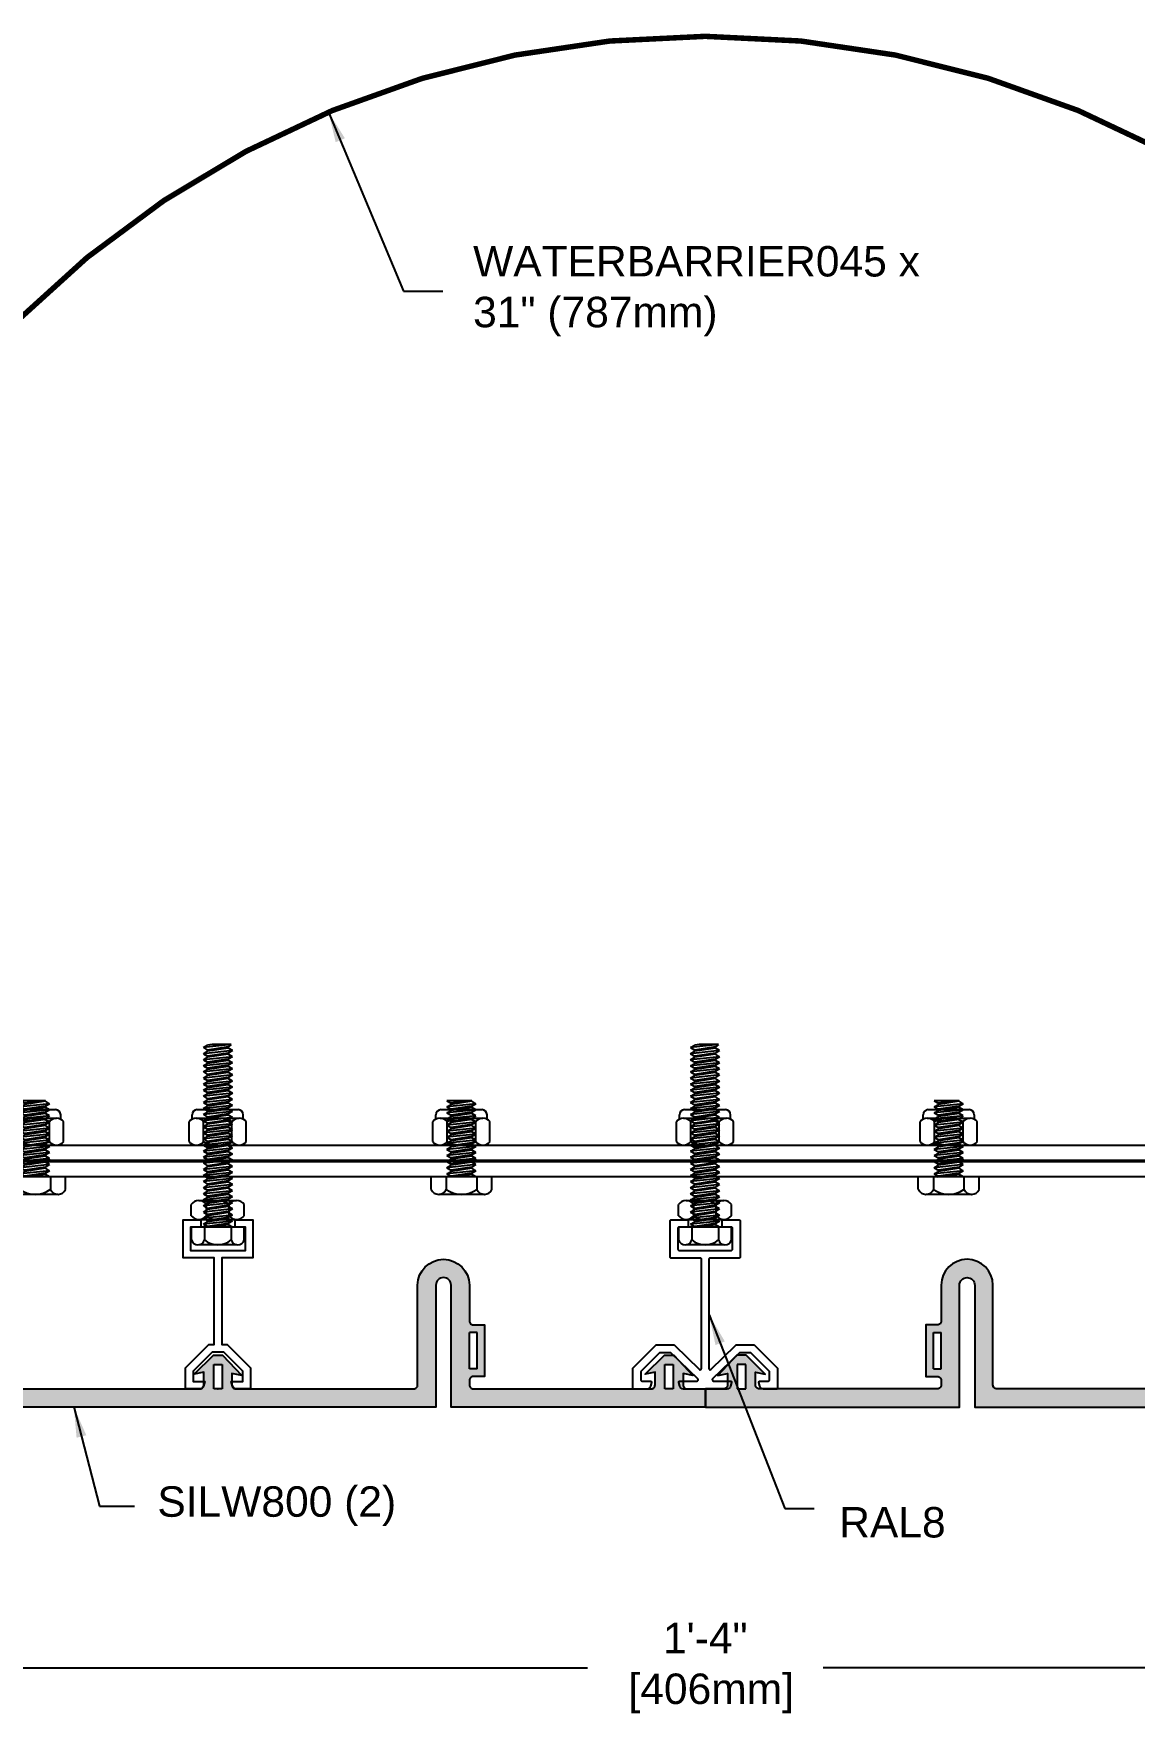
# Model space of a CAD drawing. Header units: inches. Extents: x 1.1 to 34.9, y -16.7 to 21.6.
# Drawn here: x 15.82 to 24.86, y -16.69 to -2.9 of the extents above; entities that cross this region are included whole.
import ezdxf

# ---------------------------------------------------------------- set-up
doc = ezdxf.new("R2010")
doc.units = ezdxf.units.IN
doc.header["$MEASUREMENT"] = 0
for name, color, linetype in [('Anchors', 4, 'Continuous'), ('Dimensions', 3, 'Continuous'), ('Fillers', 2, 'Continuous'), ('Metals', 7, 'Continuous'), ('Text', 2, 'Continuous')]:
    doc.layers.add(name, color=color, linetype=linetype)
doc.styles.add('Arial', font='arial.ttf')
doc.dimstyles.new('Arial', dxfattribs={"dimtxt": 0.25, "dimasz": 0.25, "dimexe": 0.25, "dimexo": 0.25, "dimgap": 0.25, "dimtad": 0, "dimtih": 1, "dimtoh": 1, "dimdec": 4, "dimzin": 0, "dimdsep": 46, "dimlunit": 4, "dimtxsty": 'Arial', "dimcen": 0.25, "dimadec": 0, "dimazin": 0, "dimtfac": 1, "dimtdec": 4, "dimtofl": 0, "dimtmove": 0, "dimatfit": 3, "dimfxl": 0, "dimfrac": 2, "dimtolj": 1, "dimtzin": 0, "dimarcsym": 0})

# ---------------------------------------------------------------- blocks, each defined once
blk = doc.blocks.new('*D0')
at = {"layer": 'Defpoints', "color": 0}
for p in [(13.334, -14.177), (29.334, -14.177), (29.334, -16.319)]:
    blk.add_point(p, dxfattribs=at)
at = {"layer": 'Dimensions', "color": 0, "lineweight": -2}
for p, q in [((13.334, -14.427), (13.334, -16.569)), ((29.334, -14.427), (29.334, -16.569)), ((13.584, -16.319), (20.368, -16.319)), ((29.084, -16.319), (22.301, -16.319))]:
    blk.add_line(p, q, dxfattribs=at)
at = {"layer": 'Dimensions', "color": 0}
for points in [[(13.584, -16.277), (13.584, -16.361), (13.334, -16.319)], [(29.084, -16.277), (29.084, -16.361), (29.334, -16.319)]]:
    blk.add_solid(points, dxfattribs=at)
at = {"layer": 'Dimensions', "color": 0, "insert": (21.334, -16.319), "char_height": 0.25, "attachment_point": 5, "style": 'Arial'}
blk.add_mtext('\\A1;1\'-4"\\P [406mm]', dxfattribs=at)
blk = doc.blocks.new('ral7')
blk.add_lwpolyline([(1.881, -0.628), (1.881, -0.801), (1.765, -0.801, -0.339454), (1.735, -0.778), (1.724, -0.739), (1.819, -0.739), (1.819, -0.654), (1.664, -0.499), (1.566, -0.499), (1.411, -0.654), (1.411, -0.739), (1.506, -0.739), (1.496, -0.778, -0.339454), (1.466, -0.801), (1.349, -0.801), (1.349, -0.628), (1.541, -0.437), (1.584, -0.437), (1.584, 0.274), (1.328, 0.274), (1.328, 0.588), (1.475, 0.588), (1.475, 0.526), (1.39, 0.526), (1.39, 0.336), (1.84, 0.336), (1.84, 0.526), (1.755, 0.526), (1.755, 0.588), (1.902, 0.588), (1.902, 0.274), (1.646, 0.274), (1.646, -0.437), (1.69, -0.437)], format="xyb", close=True)
blk = doc.blocks.new('SILW800')
h = blk.add_hatch(color=256)
h.paths.add_polyline_path([(8.438, 6.167, -1), (8.563, 6.167), (8.563, 5.167), (10.649, 5.167), (10.649, 5.317), (10.498, 5.317, -0.414214), (10.467, 5.348), (10.467, 5.442), (10.547, 5.427), (10.39, 5.592), (10.315, 5.592), (10.157, 5.437), (10.237, 5.452), (10.237, 5.348, -0.414214), (10.206, 5.317), (8.744, 5.317, -0.414214), (8.713, 5.348), (8.713, 5.386, -0.414214), (8.744, 5.417), (8.837, 5.417), (8.838, 5.419), (8.838, 5.837), (8.833, 5.842), (8.744, 5.842, -0.414214), (8.713, 5.873), (8.713, 6.167, 1), (8.288, 6.167), (8.288, 5.348, -0.414214), (8.257, 5.317), (6.795, 5.317, -0.414214), (6.764, 5.348), (6.764, 5.442), (6.844, 5.427), (6.687, 5.592), (6.612, 5.592), (6.454, 5.437), (6.534, 5.452), (6.534, 5.348, -0.414214), (6.503, 5.317), (5.041, 5.317, -0.414214), (5.01, 5.348), (5.01, 6.167, 0.595676), (4.682, 6.345), (4.62, 6.283, 0.14555), (4.585, 6.167), (4.585, 5.873, -0.414214), (4.554, 5.842), (4.46, 5.842), (4.46, 5.417), (4.554, 5.417, -0.414214), (4.585, 5.386), (4.585, 5.348, -0.414214), (4.554, 5.317), (3.092, 5.317, -0.414214), (3.061, 5.348), (3.061, 5.452), (3.139, 5.438), (3.016, 5.56), (2.984, 5.592), (2.913, 5.592), (2.826, 5.505), (2.751, 5.427), (2.831, 5.442), (2.831, 5.348, -0.414214), (2.8, 5.317), (2.649, 5.317), (2.649, 5.167), (4.735, 5.167), (4.735, 6.167, -1), (4.86, 6.167), (4.86, 5.167), (8.438, 5.167)])
h.paths.add_polyline_path([(6.684, 5.317), (6.614, 5.317), (6.614, 5.517), (6.684, 5.517)], flags=17)
h.paths.add_polyline_path([(8.713, 5.48), (8.713, 5.78), (8.776, 5.78), (8.776, 5.48)], flags=16)
h.paths.add_polyline_path([(4.585, 5.48), (4.523, 5.48), (4.523, 5.78), (4.585, 5.78)], flags=16)
h.paths.add_polyline_path([(10.317, 5.317), (10.317, 5.517), (10.387, 5.517), (10.387, 5.317)], flags=17)
h.paths.add_polyline_path([(2.981, 5.317), (2.911, 5.317), (2.911, 5.517), (2.981, 5.517)], flags=17)
for p, q in [((8.838, 5.837), (8.833, 5.842)), ((4.523, 5.48), (4.523, 5.78)), ((4.523, 5.78), (4.585, 5.78)), ((4.585, 5.48), (4.585, 5.78)), ((8.713, 5.48), (8.713, 5.78)), ((8.776, 5.78), (8.713, 5.78)), ((8.776, 5.48), (8.776, 5.78)), ((2.911, 5.517), (2.981, 5.517)), ((2.911, 5.317), (2.911, 5.517)), ((2.981, 5.317), (2.981, 5.517)), ((6.614, 5.517), (6.684, 5.517)), ((6.614, 5.317), (6.614, 5.517)), ((6.684, 5.517), (6.684, 5.317)), ((10.317, 5.517), (10.387, 5.517)), ((10.317, 5.317), (10.317, 5.517)), ((10.387, 5.517), (10.387, 5.317)), ((4.523, 5.48), (4.585, 5.48)), ((8.776, 5.48), (8.713, 5.48)), ((8.837, 5.417), (8.838, 5.419)), ((2.911, 5.317), (2.981, 5.317)), ((6.684, 5.317), (6.614, 5.317)), ((10.387, 5.317), (10.317, 5.317))]:
    blk.add_line(p, q)
blk.add_lwpolyline([(2.649, 5.167), (2.649, 5.317), (2.8, 5.317, 0.414214), (2.831, 5.348), (2.831, 5.442), (2.751, 5.427), (2.909, 5.592), (2.984, 5.592), (3.141, 5.437), (3.061, 5.452), (3.061, 5.348, 0.414214), (3.092, 5.317), (4.554, 5.317, 0.414214), (4.585, 5.348), (4.585, 5.386, 0.414214), (4.554, 5.417), (4.46, 5.417), (4.46, 5.842), (4.554, 5.842, 0.414214), (4.585, 5.873), (4.585, 6.167, -1), (5.01, 6.167), (5.01, 5.348, 0.414214), (5.041, 5.317), (6.503, 5.317, 0.414214), (6.534, 5.348), (6.534, 5.452), (6.454, 5.437), (6.612, 5.592), (6.687, 5.592), (6.844, 5.427), (6.764, 5.442), (6.764, 5.348, 0.414214), (6.795, 5.317), (8.257, 5.317, 0.414214), (8.288, 5.348), (8.288, 6.167, -1), (8.713, 6.167), (8.713, 5.873, 0.414214), (8.744, 5.842), (8.838, 5.842), (8.838, 5.417), (8.744, 5.417, 0.414214), (8.713, 5.386), (8.713, 5.348, 0.414214), (8.744, 5.317), (10.206, 5.317, 0.414214), (10.237, 5.348), (10.237, 5.452), (10.157, 5.437), (10.315, 5.592), (10.39, 5.592), (10.547, 5.427), (10.467, 5.442), (10.467, 5.348, 0.414214), (10.498, 5.317), (10.649, 5.317), (10.649, 5.167), (8.563, 5.167), (8.563, 6.167, 1), (8.438, 6.167), (8.438, 5.167), (4.86, 5.167), (4.86, 6.167, 1), (4.735, 6.167), (4.735, 5.167)], format="xyb", close=True)
blk.add_point((6.649, 5.317))
blk = doc.blocks.new('H14112')
for p, q in [((-0.155, 0.144), (0.155, 0.144)), ((-0.217, 0.104), (-0.217, 0)), ((-0.119, 0), (-0.085, -0.02)), ((-0.109, 0), (-0.109, 0.104)), ((-0.085, -0.02), (0.048, 0)), ((0.094, 0), (0.085, -0.005)), ((0.109, 0), (0.109, 0.104)), ((0.217, 0.104), (0.217, 0)), ((-0.217, 0), (0.217, 0)), ((-0.119, -0.05), (0.119, -0.025)), ((-0.119, -0.05), (-0.085, -0.03)), ((-0.119, -0.05), (-0.085, -0.07)), ((-0.119, -0.1), (0.119, -0.075)), ((-0.119, -0.1), (-0.085, -0.08)), ((-0.119, -0.1), (-0.085, -0.12)), ((-0.119, -0.15), (0.119, -0.125)), ((-0.119, -0.15), (-0.085, -0.13)), ((-0.085, -0.03), (0.085, -0.005)), ((-0.085, -0.02), (-0.085, -0.03)), ((-0.085, -0.07), (0.085, -0.045)), ((-0.085, -0.08), (0.085, -0.055)), ((-0.085, -0.07), (-0.085, -0.08)), ((-0.085, -0.12), (0.085, -0.095)), ((-0.085, -0.13), (0.085, -0.105)), ((-0.085, -0.12), (-0.085, -0.13)), ((0.119, -0.025), (0.085, -0.005)), ((0.119, -0.025), (0.085, -0.045)), ((0.085, -0.045), (0.085, -0.055)), ((0.119, -0.075), (0.085, -0.055)), ((0.119, -0.075), (0.085, -0.095)), ((0.085, -0.095), (0.085, -0.105)), ((0.119, -0.125), (0.085, -0.105)), ((0.119, -0.125), (0.085, -0.145)), ((-0.119, -0.15), (-0.085, -0.17)), ((-0.119, -0.2), (0.119, -0.175)), ((-0.119, -0.2), (-0.085, -0.18)), ((-0.119, -0.2), (-0.085, -0.22)), ((-0.119, -0.25), (0.119, -0.225)), ((-0.119, -0.25), (-0.085, -0.23)), ((-0.119, -0.25), (-0.085, -0.27)), ((-0.119, -0.3), (0.119, -0.275)), ((-0.085, -0.17), (0.085, -0.145)), ((-0.085, -0.18), (0.085, -0.155)), ((-0.085, -0.17), (-0.085, -0.18)), ((-0.085, -0.22), (0.085, -0.195)), ((-0.085, -0.23), (0.085, -0.205)), ((-0.085, -0.22), (-0.085, -0.23)), ((-0.085, -0.27), (0.085, -0.245)), ((-0.085, -0.28), (0.085, -0.255)), ((-0.085, -0.27), (-0.085, -0.28)), ((0.085, -0.145), (0.085, -0.155)), ((0.119, -0.175), (0.085, -0.155)), ((0.119, -0.175), (0.085, -0.195)), ((0.085, -0.195), (0.085, -0.205)), ((0.119, -0.225), (0.085, -0.205)), ((0.119, -0.225), (0.085, -0.245)), ((0.085, -0.245), (0.085, -0.255)), ((0.119, -0.275), (0.085, -0.255)), ((0.119, -0.275), (0.085, -0.295)), ((-0.119, -0.3), (-0.085, -0.28)), ((-0.119, -0.3), (-0.085, -0.32)), ((-0.119, -0.35), (0.119, -0.325)), ((-0.119, -0.35), (-0.085, -0.33)), ((-0.119, -0.35), (-0.085, -0.37)), ((-0.119, -0.4), (0.119, -0.375)), ((-0.119, -0.4), (-0.085, -0.38)), ((-0.119, -0.4), (-0.085, -0.42)), ((-0.085, -0.32), (0.085, -0.295)), ((-0.085, -0.33), (0.085, -0.305)), ((-0.085, -0.32), (-0.085, -0.33)), ((-0.085, -0.37), (0.085, -0.345)), ((-0.085, -0.38), (0.085, -0.355)), ((-0.085, -0.37), (-0.085, -0.38)), ((-0.085, -0.42), (0.085, -0.395)), ((-0.085, -0.43), (0.085, -0.405)), ((0.085, -0.295), (0.085, -0.305)), ((0.119, -0.325), (0.085, -0.305)), ((0.119, -0.325), (0.085, -0.345)), ((0.085, -0.345), (0.085, -0.355)), ((0.119, -0.375), (0.085, -0.355)), ((0.119, -0.375), (0.085, -0.395)), ((0.085, -0.395), (0.085, -0.405)), ((0.119, -0.425), (0.085, -0.405)), ((-0.119, -0.45), (0.119, -0.425)), ((-0.119, -0.45), (-0.085, -0.43)), ((-0.119, -0.45), (-0.085, -0.47)), ((-0.119, -0.5), (0.119, -0.475)), ((-0.119, -0.5), (-0.085, -0.48)), ((-0.119, -0.5), (-0.085, -0.52)), ((-0.119, -0.55), (0.119, -0.525)), ((-0.119, -0.55), (-0.085, -0.53)), ((-0.119, -0.55), (-0.085, -0.57)), ((-0.085, -0.42), (-0.085, -0.43)), ((-0.085, -0.47), (0.085, -0.445)), ((-0.085, -0.48), (0.085, -0.455)), ((-0.085, -0.47), (-0.085, -0.48)), ((-0.085, -0.52), (0.085, -0.495)), ((-0.085, -0.53), (0.085, -0.505)), ((-0.085, -0.52), (-0.085, -0.53)), ((-0.085, -0.57), (0.085, -0.545)), ((0.119, -0.425), (0.085, -0.445)), ((0.085, -0.445), (0.085, -0.455)), ((0.119, -0.475), (0.085, -0.455)), ((0.119, -0.475), (0.085, -0.495)), ((0.085, -0.495), (0.085, -0.505)), ((0.119, -0.525), (0.085, -0.505)), ((0.119, -0.525), (0.085, -0.545)), ((0.085, -0.545), (0.085, -0.555)), ((-0.119, -0.6), (0.119, -0.575)), ((-0.119, -0.6), (-0.085, -0.58)), ((-0.119, -0.6), (-0.085, -0.62)), ((-0.119, -0.65), (0.119, -0.625)), ((-0.119, -0.65), (-0.085, -0.63)), ((-0.119, -0.65), (-0.085, -0.67)), ((-0.119, -0.7), (0.119, -0.675)), ((-0.119, -0.7), (-0.085, -0.68)), ((-0.085, -0.58), (0.085, -0.555)), ((-0.085, -0.57), (-0.085, -0.58)), ((-0.085, -0.62), (0.085, -0.595)), ((-0.085, -0.63), (0.085, -0.605)), ((-0.085, -0.62), (-0.085, -0.63)), ((-0.085, -0.67), (0.085, -0.645)), ((-0.085, -0.68), (0.085, -0.655)), ((-0.085, -0.67), (-0.085, -0.68)), ((0.119, -0.575), (0.085, -0.555)), ((0.119, -0.575), (0.085, -0.595)), ((0.085, -0.595), (0.085, -0.605)), ((0.119, -0.625), (0.085, -0.605)), ((0.119, -0.625), (0.085, -0.645)), ((0.085, -0.645), (0.085, -0.655)), ((0.119, -0.675), (0.085, -0.655)), ((0.119, -0.675), (0.085, -0.695)), ((-0.119, -0.7), (-0.085, -0.72)), ((-0.119, -0.75), (0.119, -0.725)), ((-0.119, -0.75), (-0.085, -0.73)), ((-0.119, -0.75), (-0.085, -0.77)), ((-0.119, -0.8), (0.119, -0.775)), ((-0.119, -0.8), (-0.085, -0.78)), ((-0.119, -0.8), (-0.085, -0.82)), ((-0.119, -0.85), (0.119, -0.825)), ((-0.085, -0.72), (0.085, -0.695)), ((-0.085, -0.73), (0.085, -0.705)), ((-0.085, -0.72), (-0.085, -0.73)), ((-0.085, -0.77), (0.085, -0.745)), ((-0.085, -0.78), (0.085, -0.755)), ((-0.085, -0.77), (-0.085, -0.78)), ((-0.085, -0.82), (0.085, -0.795)), ((-0.085, -0.83), (0.085, -0.805)), ((-0.085, -0.82), (-0.085, -0.83)), ((0.085, -0.695), (0.085, -0.705)), ((0.119, -0.725), (0.085, -0.705)), ((0.119, -0.725), (0.085, -0.745)), ((0.085, -0.745), (0.085, -0.755)), ((0.119, -0.775), (0.085, -0.755)), ((0.119, -0.775), (0.085, -0.795)), ((0.085, -0.795), (0.085, -0.805)), ((0.119, -0.825), (0.085, -0.805)), ((0.119, -0.825), (0.085, -0.845)), ((-0.119, -0.85), (-0.085, -0.83)), ((-0.119, -0.85), (-0.085, -0.87)), ((-0.119, -0.9), (0.119, -0.875)), ((-0.119, -0.9), (-0.085, -0.88)), ((-0.119, -0.9), (-0.085, -0.92)), ((-0.119, -0.95), (0.119, -0.925)), ((-0.119, -0.95), (-0.085, -0.93)), ((-0.119, -0.95), (-0.085, -0.97)), ((-0.085, -0.87), (0.085, -0.845)), ((-0.085, -0.88), (0.085, -0.855)), ((-0.085, -0.87), (-0.085, -0.88)), ((-0.085, -0.92), (0.085, -0.895)), ((-0.085, -0.93), (0.085, -0.905)), ((-0.085, -0.92), (-0.085, -0.93)), ((-0.085, -0.97), (0.085, -0.945)), ((-0.085, -0.98), (0.085, -0.955)), ((0.085, -0.845), (0.085, -0.855)), ((0.119, -0.875), (0.085, -0.855)), ((0.119, -0.875), (0.085, -0.895)), ((0.085, -0.895), (0.085, -0.905)), ((0.119, -0.925), (0.085, -0.905)), ((0.119, -0.925), (0.085, -0.945)), ((0.085, -0.945), (0.085, -0.955)), ((0.119, -0.975), (0.085, -0.955)), ((-0.119, -1), (0.119, -0.975)), ((-0.119, -1), (-0.085, -0.98)), ((-0.119, -1), (-0.085, -1.02)), ((-0.119, -1.05), (0.119, -1.025)), ((-0.119, -1.05), (-0.085, -1.03)), ((-0.119, -1.05), (-0.085, -1.07)), ((-0.119, -1.1), (0.119, -1.075)), ((-0.119, -1.1), (-0.085, -1.08)), ((-0.119, -1.1), (-0.085, -1.12)), ((-0.085, -0.97), (-0.085, -0.98)), ((-0.085, -1.02), (0.085, -0.995)), ((-0.085, -1.03), (0.085, -1.005)), ((-0.085, -1.02), (-0.085, -1.03)), ((-0.085, -1.07), (0.085, -1.045)), ((-0.085, -1.08), (0.085, -1.055)), ((-0.085, -1.07), (-0.085, -1.08)), ((-0.085, -1.12), (0.085, -1.095)), ((0.119, -0.975), (0.085, -0.995)), ((0.085, -0.995), (0.085, -1.005)), ((0.119, -1.025), (0.085, -1.005)), ((0.119, -1.025), (0.085, -1.045)), ((0.085, -1.045), (0.085, -1.055)), ((0.119, -1.075), (0.085, -1.055)), ((0.119, -1.075), (0.085, -1.095)), ((0.085, -1.095), (0.085, -1.105)), ((-0.119, -1.15), (0.119, -1.125)), ((-0.119, -1.15), (-0.085, -1.13)), ((-0.119, -1.15), (-0.085, -1.17)), ((-0.119, -1.2), (0.119, -1.175)), ((-0.119, -1.2), (-0.085, -1.18)), ((-0.119, -1.2), (-0.085, -1.22)), ((-0.119, -1.25), (0.119, -1.225)), ((-0.119, -1.25), (-0.085, -1.23)), ((-0.085, -1.13), (0.085, -1.105)), ((-0.085, -1.12), (-0.085, -1.13)), ((-0.085, -1.17), (0.085, -1.145)), ((-0.085, -1.18), (0.085, -1.155)), ((-0.085, -1.17), (-0.085, -1.18)), ((-0.085, -1.22), (0.085, -1.195)), ((-0.085, -1.23), (0.085, -1.205)), ((-0.085, -1.22), (-0.085, -1.23)), ((0.119, -1.125), (0.085, -1.105)), ((0.119, -1.125), (0.085, -1.145)), ((0.085, -1.145), (0.085, -1.155)), ((0.119, -1.175), (0.085, -1.155)), ((0.119, -1.175), (0.085, -1.195)), ((0.085, -1.195), (0.085, -1.205)), ((0.119, -1.225), (0.085, -1.205)), ((0.119, -1.225), (0.085, -1.245)), ((-0.119, -1.25), (-0.085, -1.27)), ((-0.119, -1.3), (0.119, -1.275)), ((-0.119, -1.3), (-0.085, -1.28)), ((-0.119, -1.3), (-0.085, -1.32)), ((-0.119, -1.35), (0.119, -1.325)), ((-0.119, -1.35), (-0.085, -1.33)), ((-0.119, -1.35), (-0.085, -1.37)), ((-0.119, -1.4), (0.119, -1.375)), ((-0.085, -1.27), (0.085, -1.245)), ((-0.085, -1.28), (0.085, -1.255)), ((-0.085, -1.27), (-0.085, -1.28)), ((-0.085, -1.32), (0.085, -1.295)), ((-0.085, -1.33), (0.085, -1.305)), ((-0.085, -1.32), (-0.085, -1.33)), ((-0.085, -1.37), (0.085, -1.345)), ((-0.085, -1.38), (0.085, -1.355)), ((-0.085, -1.37), (-0.085, -1.38)), ((0.085, -1.245), (0.085, -1.255)), ((0.119, -1.275), (0.085, -1.255)), ((0.119, -1.275), (0.085, -1.295)), ((0.085, -1.295), (0.085, -1.305)), ((0.119, -1.325), (0.085, -1.305)), ((0.119, -1.325), (0.085, -1.345)), ((0.085, -1.345), (0.085, -1.355)), ((0.119, -1.375), (0.085, -1.355)), ((0.119, -1.375), (0.085, -1.395)), ((-0.119, -1.4), (-0.085, -1.38)), ((-0.119, -1.4), (-0.085, -1.42)), ((-0.119, -1.45), (0.119, -1.425)), ((-0.119, -1.45), (-0.085, -1.43)), ((-0.119, -1.45), (-0.085, -1.47)), ((-0.11, -1.5), (0.119, -1.475)), ((-0.11, -1.5), (-0.085, -1.48)), ((-0.11, -1.5), (0.048, -1.5)), ((-0.085, -1.42), (0.085, -1.395)), ((-0.085, -1.43), (0.085, -1.405)), ((-0.085, -1.42), (-0.085, -1.43)), ((-0.085, -1.47), (0.085, -1.445)), ((-0.085, -1.48), (0.085, -1.455)), ((-0.085, -1.47), (-0.085, -1.48)), ((0.048, -1.5), (0.085, -1.495)), ((0.085, -1.395), (0.085, -1.405)), ((0.119, -1.425), (0.085, -1.405)), ((0.119, -1.425), (0.085, -1.445)), ((0.085, -1.445), (0.085, -1.455)), ((0.119, -1.475), (0.085, -1.455)), ((0.119, -1.475), (0.085, -1.495))]:
    blk.add_line(p, q)
for centre, radius, start, end in [((-0.163, 0.087), 0.057, 17.3212, 162.6788), ((0, -0.024), 0.168, 49.6113, 130.3887), ((0.163, 0.087), 0.057, 17.3212, 162.6788)]:
    blk.add_arc(centre, radius, start, end)
blk = doc.blocks.new('HLN14S')
for p, q in [((-0.168, 0.292), (0.168, 0.292)), ((-0.234, 0.03), (-0.234, 0.192)), ((-0.21, 0.213), (-0.21, 0.25)), ((-0.176, 0.222), (0.176, 0.222)), ((-0.117, 0.03), (-0.117, 0.192)), ((0.117, 0.03), (0.117, 0.192)), ((0.21, 0.213), (0.21, 0.25)), ((0.234, 0.03), (0.234, 0.192)), ((-0.176, 0), (0.176, 0))]:
    blk.add_line(p, q)
for centre, radius, start, end in [((-0.168, 0.25), 0.0418, 90, 180), ((0.168, 0.25), 0.0418, 0, 90), ((-0.176, 0.149), 0.0723, 35.7751, 144.2249), ((0, -0.022), 0.244, 61.2813, 118.7187), ((0.176, 0.149), 0.0723, 35.7751, 144.2249), ((-0.176, 0.072), 0.0723, 215.7751, 324.2249), ((0, 0.244), 0.244, 241.2813, 298.7187), ((0.176, 0.072), 0.0723, 215.7751, 324.2249)]:
    blk.add_arc(centre, radius, start, end)
blk = doc.blocks.new('HJN14')
for p, q in [((-0.155, 0), (0.155, 0)), ((-0.218, -0.124), (-0.218, -0.032)), ((-0.093, -0.124), (-0.093, -0.032)), ((0.093, -0.124), (0.093, -0.032)), ((0.218, -0.124), (0.218, -0.032)), ((-0.155, -0.156), (0.155, -0.156))]:
    blk.add_line(p, q)
for centre, radius, start, end in [((-0.155, -0.077), 0.077, 35.7751, 144.2249), ((0, -0.15), 0.15, 51.8343, 128.1657), ((0.155, -0.077), 0.077, 35.7751, 144.2249), ((-0.155, -0.079), 0.077, 215.7751, 324.2249), ((0, -0.007), 0.15, 231.8343, 308.1657), ((0.155, -0.079), 0.077, 215.7751, 324.2249)]:
    blk.add_arc(centre, radius, start, end)
blk = doc.blocks.new('H1458S')
for p, q in [((-0.188, 0.144), (0.187, 0.144)), ((-0.25, 0.104), (-0.25, 0)), ((-0.25, 0), (0.25, 0)), ((-0.125, 0), (-0.125, 0.104)), ((-0.119, 0), (-0.085, -0.02)), ((-0.085, -0.02), (0.048, 0)), ((0.125, 0), (0.125, 0.104)), ((0.25, 0.104), (0.25, 0)), ((-0.119, -0.05), (0.119, -0.025)), ((-0.119, -0.05), (-0.085, -0.03)), ((-0.119, -0.05), (-0.085, -0.07)), ((-0.119, -0.1), (0.119, -0.075)), ((-0.119, -0.1), (-0.085, -0.08)), ((-0.119, -0.1), (-0.085, -0.12)), ((-0.119, -0.15), (0.119, -0.125)), ((-0.119, -0.15), (-0.085, -0.13)), ((-0.085, -0.03), (0.085, -0.005)), ((-0.085, -0.02), (-0.085, -0.03)), ((-0.085, -0.07), (0.085, -0.045)), ((-0.085, -0.08), (0.085, -0.055)), ((-0.085, -0.07), (-0.085, -0.08)), ((-0.085, -0.12), (0.085, -0.095)), ((-0.085, -0.13), (0.085, -0.105)), ((-0.085, -0.12), (-0.085, -0.13)), ((0.094, 0), (0.085, -0.005)), ((0.119, -0.025), (0.085, -0.005)), ((0.119, -0.025), (0.085, -0.045)), ((0.085, -0.045), (0.085, -0.055)), ((0.119, -0.075), (0.085, -0.055)), ((0.119, -0.075), (0.085, -0.095)), ((0.085, -0.095), (0.085, -0.105)), ((0.119, -0.125), (0.085, -0.105)), ((0.119, -0.125), (0.085, -0.145)), ((-0.119, -0.15), (-0.085, -0.17)), ((-0.119, -0.2), (0.119, -0.175)), ((-0.119, -0.2), (-0.085, -0.18)), ((-0.119, -0.2), (-0.085, -0.22)), ((-0.119, -0.25), (0.119, -0.225)), ((-0.119, -0.25), (-0.085, -0.23)), ((-0.119, -0.25), (-0.085, -0.27)), ((-0.119, -0.3), (0.119, -0.275)), ((-0.085, -0.17), (0.085, -0.145)), ((-0.085, -0.18), (0.085, -0.155)), ((-0.085, -0.17), (-0.085, -0.18)), ((-0.085, -0.22), (0.085, -0.195)), ((-0.085, -0.23), (0.085, -0.205)), ((-0.085, -0.22), (-0.085, -0.23)), ((-0.085, -0.27), (0.085, -0.245)), ((-0.085, -0.28), (0.085, -0.255)), ((-0.085, -0.27), (-0.085, -0.28)), ((0.085, -0.145), (0.085, -0.155)), ((0.119, -0.175), (0.085, -0.155)), ((0.119, -0.175), (0.085, -0.195)), ((0.085, -0.195), (0.085, -0.205)), ((0.119, -0.225), (0.085, -0.205)), ((0.119, -0.225), (0.085, -0.245)), ((0.085, -0.245), (0.085, -0.255)), ((0.119, -0.275), (0.085, -0.255)), ((0.119, -0.275), (0.085, -0.295)), ((-0.119, -0.3), (-0.085, -0.28)), ((-0.119, -0.3), (-0.085, -0.32)), ((-0.119, -0.35), (0.119, -0.325)), ((-0.119, -0.35), (-0.085, -0.33)), ((-0.119, -0.35), (-0.085, -0.37)), ((-0.119, -0.4), (0.119, -0.375)), ((-0.119, -0.4), (-0.085, -0.38)), ((-0.119, -0.4), (-0.085, -0.42)), ((-0.085, -0.32), (0.085, -0.295)), ((-0.085, -0.33), (0.085, -0.305)), ((-0.085, -0.32), (-0.085, -0.33)), ((-0.085, -0.37), (0.085, -0.345)), ((-0.085, -0.38), (0.085, -0.355)), ((-0.085, -0.37), (-0.085, -0.38)), ((-0.085, -0.42), (0.085, -0.395)), ((-0.085, -0.43), (0.085, -0.405)), ((0.085, -0.295), (0.085, -0.305)), ((0.119, -0.325), (0.085, -0.305)), ((0.119, -0.325), (0.085, -0.345)), ((0.085, -0.345), (0.085, -0.355)), ((0.119, -0.375), (0.085, -0.355)), ((0.119, -0.375), (0.085, -0.395)), ((0.085, -0.395), (0.085, -0.405)), ((0.119, -0.425), (0.085, -0.405)), ((-0.119, -0.45), (0.119, -0.425)), ((-0.119, -0.45), (-0.085, -0.43)), ((-0.119, -0.45), (-0.085, -0.47)), ((-0.119, -0.5), (0.119, -0.475)), ((-0.119, -0.5), (-0.085, -0.48)), ((-0.119, -0.5), (-0.085, -0.52)), ((-0.119, -0.55), (0.119, -0.525)), ((-0.119, -0.55), (-0.085, -0.53)), ((-0.119, -0.55), (-0.085, -0.57)), ((-0.085, -0.42), (-0.085, -0.43)), ((-0.085, -0.47), (0.085, -0.445)), ((-0.085, -0.48), (0.085, -0.455)), ((-0.085, -0.47), (-0.085, -0.48)), ((-0.085, -0.52), (0.085, -0.495)), ((-0.085, -0.53), (0.085, -0.505)), ((-0.085, -0.52), (-0.085, -0.53)), ((-0.085, -0.57), (0.085, -0.545)), ((0.119, -0.425), (0.085, -0.445)), ((0.085, -0.445), (0.085, -0.455)), ((0.119, -0.475), (0.085, -0.455)), ((0.119, -0.475), (0.085, -0.495)), ((0.085, -0.495), (0.085, -0.505)), ((0.119, -0.525), (0.085, -0.505)), ((0.119, -0.525), (0.085, -0.545)), ((0.085, -0.545), (0.085, -0.555)), ((-0.119, -0.6), (0.119, -0.575)), ((-0.119, -0.6), (-0.085, -0.58)), ((-0.119, -0.6), (-0.085, -0.62)), ((-0.085, -0.58), (0.085, -0.555)), ((-0.085, -0.57), (-0.085, -0.58)), ((-0.085, -0.62), (0.085, -0.595)), ((-0.085, -0.62), (-0.085, -0.625)), ((-0.085, -0.625), (0.119, -0.625)), ((-0.048, -0.625), (0.085, -0.605)), ((0.119, -0.575), (0.085, -0.555)), ((0.119, -0.575), (0.085, -0.595)), ((0.085, -0.595), (0.085, -0.605)), ((0.119, -0.625), (0.085, -0.605))]:
    blk.add_line(p, q)
for centre, radius, start, end in [((-0.188, 0.075), 0.0688, 24.7615, 155.2385), ((0, -0.071), 0.215, 54.5107, 125.4893), ((0.187, 0.075), 0.0688, 24.7615, 155.2385)]:
    blk.add_arc(centre, radius, start, end)
blk = doc.blocks.new('pantograph - profile')
at = {"layer": 'Metals'}
for points in [[(2.701, 22.862), (17.244, 22.862), (17.244, 22.737), (2.701, 22.737)], [(2.701, 22.727), (17.244, 22.727), (17.244, 22.602), (2.701, 22.602)]]:
    blk.add_lwpolyline(points, close=True, dxfattribs=at)
at = {"layer": 'Anchors', "rotation": 180}
for name, p in [('H14112', (5.972, 22.188)), ('H14112', (9.972, 22.188)), ('H1458S', (4.472, 22.602)), ('H1458S', (7.972, 22.602)), ('H1458S', (11.972, 22.602))]:
    blk.add_blockref(name, p, dxfattribs=at)
at = {"layer": 'Anchors'}
for name, p in [('HLN14S', (4.472, 22.862)), ('HLN14S', (5.971, 22.862)), ('HLN14S', (7.972, 22.862)), ('HLN14S', (9.971, 22.862)), ('HLN14S', (11.972, 22.862)), ('HJN14', (5.971, 22.407)), ('HJN14', (9.971, 22.407))]:
    blk.add_blockref(name, p, dxfattribs=at)
blk = doc.blocks.new('ral8')
blk.add_lwpolyline([(0.635, 1.075, 0.414214), (0.625, 1.065), (0.625, 0.169, 0.664105), (0.642, 0.162), (0.846, 0.361, -0.195981), (0.853, 0.364), (0.993, 0.364, -0.198237), (1, 0.361), (1.187, 0.175, -0.199587), (1.19, 0.168), (1.19, 0.01, -0.414214), (1.18, 0), (1.074, 0, -0.339454), (1.045, 0.023), (1.036, 0.053, -0.493145), (1.046, 0.066), (1.114, 0.066, 0.414214), (1.124, 0.076), (1.124, 0.14, 0.199587), (1.121, 0.147), (0.973, 0.295, 0.198237), (0.966, 0.298), (0.88, 0.298, 0.195981), (0.873, 0.295), (0.656, 0.083, 0.672268), (0.663, 0.066), (0.802, 0.066, -0.493145), (0.812, 0.053), (0.803, 0.023, -0.339454), (0.774, 0), (0.416, 0, -0.339454), (0.387, 0.023), (0.378, 0.053, -0.493145), (0.388, 0.066), (0.527, 0.066, 0.672268), (0.534, 0.083), (0.317, 0.295, 0.195981), (0.31, 0.298), (0.224, 0.298, 0.198237), (0.217, 0.295), (0.069, 0.147, 0.199587), (0.066, 0.14), (0.066, 0.076, 0.414214), (0.076, 0.066), (0.144, 0.066, -0.493145), (0.154, 0.053), (0.145, 0.023, -0.339454), (0.116, 0), (0.01, 0, -0.414214), (0, 0.01), (0, 0.168, -0.199587), (0.003, 0.175), (0.19, 0.361, -0.198237), (0.197, 0.364), (0.337, 0.364, -0.195981), (0.344, 0.361), (0.548, 0.162, 0.664105), (0.565, 0.169), (0.565, 1.065, 0.414214), (0.555, 1.075), (0.318, 1.075, -0.414214), (0.308, 1.085), (0.308, 1.379, -0.414214), (0.318, 1.389), (0.445, 1.389, -0.414214), (0.455, 1.379), (0.455, 1.339, -0.414214), (0.445, 1.329), (0.38, 1.329, 0.414214), (0.37, 1.319), (0.37, 1.149, 0.414214), (0.38, 1.139), (0.81, 1.139, 0.414214), (0.82, 1.149), (0.82, 1.319, 0.414214), (0.81, 1.329), (0.745, 1.329, -0.414214), (0.735, 1.339), (0.735, 1.379, -0.414214), (0.745, 1.389), (0.872, 1.389, -0.414214), (0.882, 1.379), (0.882, 1.085, -0.414214), (0.872, 1.075)], format="xyb", close=True)

msp = doc.modelspace()

# ---------------------------------------------------------------- linework, layer by layer
at = {"layer": 'Fillers'}
msp.add_lwpolyline([(29.334178, -14.176571, 0.045, 0.045, 0), (29.334178, -10.924843, 0.045, 0.045, 1), (13.334178, -10.924843, 0.045, 0.045, 0), (13.334178, -14.176571, 0, 0, 0)], format="xyseb", dxfattribs=at)

# ---------------------------------------------------------------- block references
for name, p in [('pantograph - profile', (11.360695, -34.889106)), ('ral8', (20.738181, -14.029644))]:
    msp.add_blockref(name, p)
msp.add_blockref('SILW800', (10.684716, -19.343773), dxfattribs=at)
at = {"layer": 'Fillers', "xscale": -1}
msp.add_blockref('SILW800', (31.98364, -19.343773), dxfattribs=at)
at = {"layer": 'Metals'}
msp.add_blockref('ral7', (15.718803, -13.227116), dxfattribs=at)

# ---------------------------------------------------------------- texts
at = {"layer": 'Text', "char_height": 0.25, "attachment_point": 4, "style": 'Arial'}
for s, insert in [('WATERBARRIER045 x\\P31" (787mm)', (19.428256, -5.017279)), ('SILW800 (2)', (16.836376, -14.990222)), ('RAL8', (22.433709, -15.124597))]:
    msp.add_mtext(s, dxfattribs=dict(at, insert=insert))

# ---------------------------------------------------------------- dimensions: what is measured, and where the dimension line sits
at = {"layer": 'Dimensions'}
dim = msp.add_linear_dim(base=(29.334178, -16.319066), p1=(13.334178, -14.176571), p2=(29.334178, -14.176571), dimstyle='Arial', override={"dimpost": '\\X'}, dxfattribs=at)
dim.commit()
dim.dimension.update_dxf_attribs({"geometry": '*D0', "text_midpoint": (21.334178, -16.319066), "dimtype": 160})

# ---------------------------------------------------------------- leaders
at = {"layer": 'Fillers', "annotation_type": 0, "has_hookline": 1, "hookline_direction": 0, "text_width": 0.830832}
msp.add_leader([(21.365178, -13.420142), (21.986042, -15.008512), (22.228542, -15.008512)], dimstyle='Arial', override={"dimgap": 0.25}, dxfattribs=at)
at = {"layer": 'Text', "annotation_type": 0, "has_hookline": 1, "hookline_direction": 0}
for points, override, text_width in [([(18.24098, -3.54703), (18.857392, -5.017279), (19.178256, -5.017279)], {"dimgap": 0.25, "dimtad": 0}, 3.661153), ([(16.150522, -14.176571), (16.360147, -14.990222), (16.648876, -14.990222)], {"dimgap": 0.1875, "dimtad": 0}, 1.932128)]:
    msp.add_leader(points, dimstyle='Arial', override=override, dxfattribs=dict(at, text_width=text_width))

doc.saveas('drawing.dxf')
